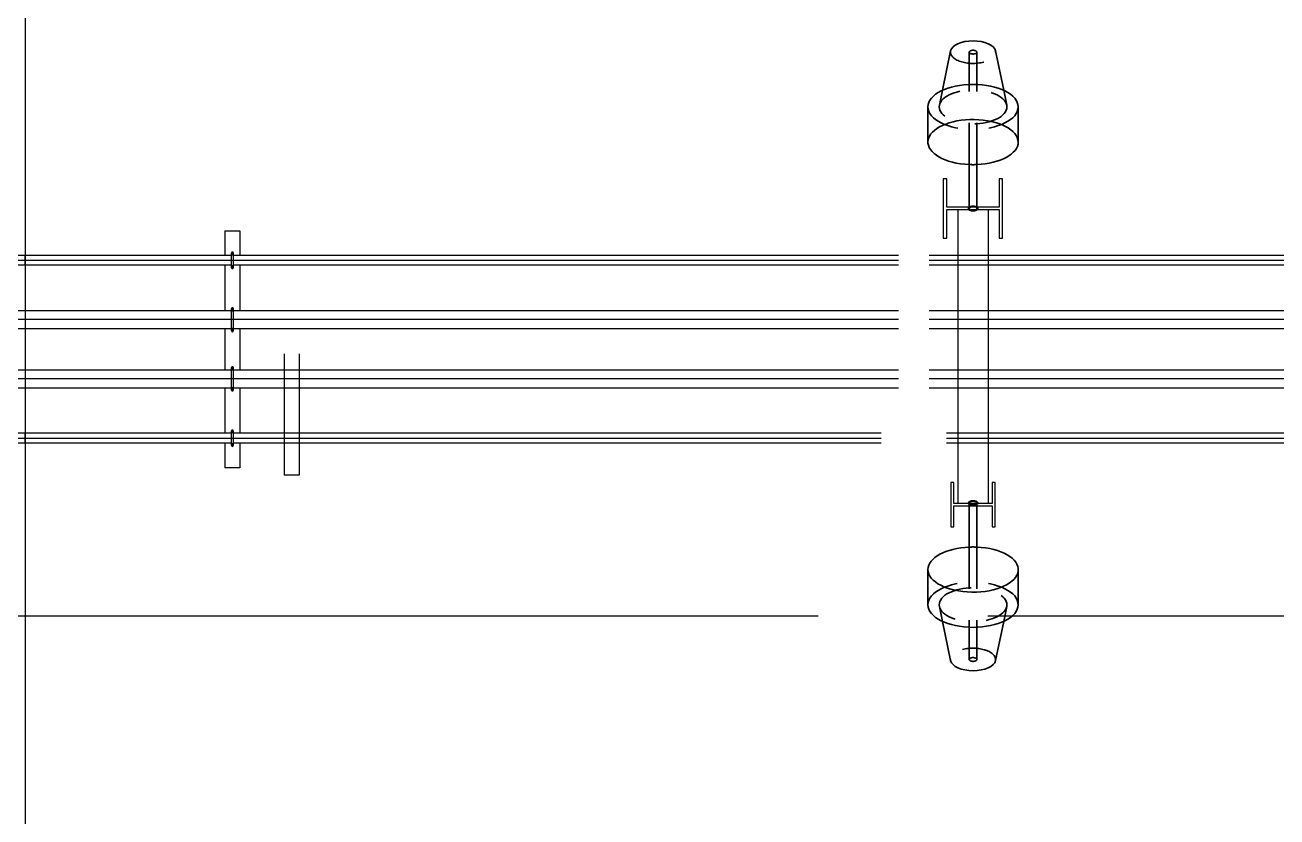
# Model space of a CAD drawing. Header units: inches. Extents: x 517790 to 538444, y 301815 to 302461.
# Drawn here: x 517875.721 to 517879.71, y 302320.076 to 302322.599 of the extents above; entities that cross this region are included whole.
import ezdxf

# ---------------------------------------------------------------- set-up
doc = ezdxf.new("R2010")
doc.units = ezdxf.units.IN
doc.header["$MEASUREMENT"] = 0
doc.linetypes.add('BLAST PROOF PARTITION-EMBED 1_DWG$0$DIVIDE2', pattern=[0.625, 0.25, -0.125, 0, -0.125, 0, -0.125])
doc.linetypes.add('CABLE ROUTE FOR TOTAL PLANE-EMBED 1_DWG$0$HIDDEN2', pattern=[0.1875, 0.125, -0.0625])
doc.layers.add('CABLE ROUTE FOR TOTAL PLANE-EMBED 1_DWG$0$DwgTemplate', color=7, linetype='Continuous')
doc.layers.add('硅胶总平面底图 工艺装置区', color=253, linetype='Continuous')

msp = doc.modelspace()

# ---------------------------------------------------------------- linework, layer by layer
at = {"layer": 'CABLE ROUTE FOR TOTAL PLANE-EMBED 1_DWG$0$DwgTemplate', "color": 253, "linetype": 'Continuous', "lineweight": 35}
for p, q in [((517878.6702, 302322.5164), (517878.6442, 302322.3911)), ((517878.8133, 302322.5164), (517878.8393, 302322.3911)), ((517878.5979, 302322.3382), (517878.5979, 302322.2261)), ((517878.8856, 302322.3382), (517878.8856, 302322.2261)), ((517878.7298, 302322.2261), (517878.7298, 302322.0184)), ((517878.7537, 302322.2261), (517878.7537, 302322.0184)), ((517878.7298, 302320.864), (517878.7298, 302321.0674)), ((517878.7537, 302320.864), (517878.7537, 302321.0674)), ((517878.5979, 302320.7519), (517878.5979, 302320.864)), ((517878.8856, 302320.7519), (517878.8856, 302320.864)), ((517878.6702, 302320.5738), (517878.6442, 302320.699)), ((517878.8133, 302320.5738), (517878.8393, 302320.699))]:
    msp.add_line(p, q, dxfattribs=at)
at = {"layer": 'CABLE ROUTE FOR TOTAL PLANE-EMBED 1_DWG$0$DwgTemplate', "color": 253, "linetype": 'CABLE ROUTE FOR TOTAL PLANE-EMBED 1_DWG$0$HIDDEN2', "lineweight": 35}
for p, q in [((517878.7298, 302322.5127), (517878.7298, 302322.2261)), ((517878.7537, 302322.5127), (517878.7537, 302322.2261)), ((517878.6442, 302322.3911), (517878.6344, 302322.3438)), ((517878.8393, 302322.3911), (517878.8491, 302322.3438)), ((517878.7298, 302322.0184), (517878.7298, 302322.0143)), ((517878.7537, 302322.0184), (517878.7537, 302322.0143)), ((517878.7298, 302321.0674), (517878.7298, 302321.0758)), ((517878.7537, 302321.0674), (517878.7537, 302321.0758)), ((517878.7298, 302320.5775), (517878.7298, 302320.864)), ((517878.7537, 302320.5775), (517878.7537, 302320.864)), ((517878.6442, 302320.699), (517878.6344, 302320.7463)), ((517878.8393, 302320.699), (517878.8491, 302320.7463))]:
    msp.add_line(p, q, dxfattribs=at)
at = {"layer": 'CABLE ROUTE FOR TOTAL PLANE-EMBED 1_DWG$0$DwgTemplate', "color": 253, "linetype": 'Continuous', "lineweight": 25}
for p, q in [((517878.6469, 302322.1091), (517878.6469, 302321.9203)), ((517878.6583, 302322.1091), (517878.6469, 302322.1091)), ((517878.6583, 302322.0184), (517878.6583, 302322.1091)), ((517878.8244, 302322.1091), (517878.8244, 302322.0184)), ((517878.8357, 302322.1091), (517878.8244, 302322.1091)), ((517878.8357, 302321.9203), (517878.8357, 302322.1091)), ((517878.8244, 302322.0184), (517878.6583, 302322.0184)), ((517878.6583, 302322.0109), (517878.8244, 302322.0109)), ((517878.6583, 302321.9203), (517878.6583, 302322.0109)), ((517878.6927, 302322.0109), (517878.6927, 302321.074)), ((517878.79, 302322.0109), (517878.79, 302321.074)), ((517878.8244, 302322.0109), (517878.8244, 302321.9203)), ((517878.6469, 302321.9203), (517878.6583, 302321.9203)), ((517878.8244, 302321.9203), (517878.8357, 302321.9203)), ((517876.5462, 302321.5511), (517876.5462, 302321.1651)), ((517876.5941, 302321.5511), (517876.5941, 302321.1651)), ((517876.5941, 302321.1651), (517876.5462, 302321.1651)), ((517878.68, 302321.1415), (517878.6705, 302321.1415)), ((517878.6705, 302321.1415), (517878.6705, 302320.9999)), ((517878.68, 302321.074), (517878.68, 302321.1415)), ((517878.8121, 302321.1415), (517878.8027, 302321.1415)), ((517878.8027, 302321.1415), (517878.8027, 302321.074)), ((517878.8121, 302320.9999), (517878.8121, 302321.1415)), ((517878.8027, 302321.074), (517878.68, 302321.074)), ((517878.68, 302321.0674), (517878.8027, 302321.0674)), ((517878.68, 302320.9999), (517878.68, 302321.0674)), ((517878.8027, 302321.0674), (517878.8027, 302320.9999)), ((517878.6705, 302320.9999), (517878.68, 302320.9999)), ((517878.8027, 302320.9999), (517878.8121, 302320.9999))]:
    msp.add_line(p, q, dxfattribs=at)
at = {"layer": 'CABLE ROUTE FOR TOTAL PLANE-EMBED 1_DWG$0$DwgTemplate', "color": 253, "linetype": 'Continuous', "lineweight": 35}
for centre, major_axis, start_param, end_param in [((517878.7417, 302322.5127), (-0.0719, 0), 3.244874, 6.179904), ((517878.7417, 302322.3382), (-0.1439, 0), 3.141593, 6.283185), ((517878.7417, 302322.2261), (-0.1439, 0), 3.141593, 7.770552), ((517878.7417, 302322.2261), (0.1439, 0), 4.795819, 6.283185), ((517878.7417, 302322.0143), (0.015, 0), 0.585678, 2.555915), ((517878.7417, 302322.0143), (0.015, 0), 0.585678, 2.555915), ((517878.7417, 302322.0143), (-0.012, 0), 3.904403, 5.520375), ((517878.7417, 302320.864), (-0.1439, 0), 4.795819, 6.283185), ((517878.7417, 302320.864), (0.1439, 0), 3.141593, 7.770552), ((517878.7417, 302320.7519), (0.1439, 0), 3.141593, 6.283185), ((517878.7417, 302320.5775), (0.0719, 0), 3.244874, 6.179904)]:
    msp.add_ellipse(centre, major_axis=major_axis, ratio=0.5, start_param=start_param, end_param=end_param, dxfattribs=at)
at = {"layer": 'CABLE ROUTE FOR TOTAL PLANE-EMBED 1_DWG$0$DwgTemplate', "color": 253, "linetype": 'CABLE ROUTE FOR TOTAL PLANE-EMBED 1_DWG$0$HIDDEN2', "lineweight": 35}
for centre, major_axis, start_param, end_param in [((517878.7417, 302322.5127), (0.0719, 0), 3.038311, 6.283185), ((517878.7417, 302322.5127), (0.0719, 0), 0, 0.103282), ((517878.7417, 302322.3382), (0.1439, 0), 3.141593, 6.283185), ((517878.7417, 302322.2261), (-0.1439, 0), 1.487366, 1.654226), ((517878.7417, 302322.0143), (-0.015, 0), 5.697507, 9.424778), ((517878.7417, 302322.0143), (-0.015, 0), 5.697507, 9.424778), ((517878.7417, 302322.0143), (0.012, 0), 2.378782, 6.283185), ((517878.7417, 302322.0143), (0.012, 0), 0, 0.76281), ((517878.7417, 302322.0143), (0.015, 0), 0, 0.585678), ((517878.7417, 302322.0143), (0.015, 0), 0, 0.585678), ((517878.7417, 302320.864), (0.1439, 0), 1.487366, 1.654226), ((517878.7417, 302320.7519), (-0.1439, 0), 3.141593, 6.283185), ((517878.7417, 302320.5775), (-0.0719, 0), 3.038311, 6.283185), ((517878.7417, 302320.5775), (-0.0719, 0), 0, 0.103282)]:
    msp.add_ellipse(centre, major_axis=major_axis, ratio=0.5, start_param=start_param, end_param=end_param, dxfattribs=at)
for centre, major_axis in [((517878.7417, 302322.5127), (0.012, 0)), ((517878.7417, 302322.3382), (0.1079, 0)), ((517878.7417, 302321.0758), (0.015, 0)), ((517878.7417, 302321.0758), (0.015, 0)), ((517878.7417, 302321.0758), (-0.012, 0)), ((517878.7417, 302320.7519), (-0.1079, 0)), ((517878.7417, 302320.5775), (-0.012, 0))]:
    msp.add_ellipse(centre, major_axis=major_axis, ratio=0.5, dxfattribs=at)
at = {"layer": '硅胶总平面底图 工艺装置区', "linetype": 'BLAST PROOF PARTITION-EMBED 1_DWG$0$DIVIDE2', "lineweight": -3, "ltscale": 400}
msp.add_line((517875.7208, 302348.8476), (517875.7208, 302291.2639), dxfattribs=at)
at = {"layer": '硅胶总平面底图 工艺装置区', "color": 253, "linetype": 'Continuous', "lineweight": -3}
for p, q in [((517876.3576, 302321.9438), (517876.3576, 302321.8651)), ((517876.3576, 302321.9438), (517876.4056, 302321.9438)), ((517876.4056, 302321.9438), (517876.4056, 302321.8651)), ((517875.7208, 302321.8651), (517874.3535, 302321.8651)), ((517874.3535, 302321.8494), (517875.7208, 302321.8494)), ((517875.7208, 302321.8336), (517875.7208, 302321.8651)), ((517876.3787, 302321.8651), (517875.7208, 302321.8651)), ((517875.7208, 302321.8336), (517875.7208, 302321.8651)), ((517875.7208, 302321.8494), (517876.3787, 302321.8494)), ((517876.3787, 302321.8258), (517876.3787, 302321.873)), ((517876.3787, 302321.8494), (517876.3844, 302321.8494)), ((517876.3816, 302321.8758), (517876.3816, 302321.8651)), ((517876.3844, 302321.873), (517876.3844, 302321.8258)), ((517878.5041, 302321.8651), (517876.3844, 302321.8651)), ((517876.3844, 302321.8494), (517878.5041, 302321.8494)), ((517880.8155, 302321.8651), (517878.6014, 302321.8651)), ((517878.6014, 302321.8494), (517880.8155, 302321.8494)), ((517875.7208, 302321.8336), (517874.3535, 302321.8336)), ((517876.3787, 302321.8336), (517875.7208, 302321.8336)), ((517876.3576, 302321.8336), (517876.3576, 302321.689)), ((517876.3816, 302321.8336), (517876.3816, 302321.8229)), ((517878.5041, 302321.8336), (517876.3844, 302321.8336)), ((517876.4056, 302321.8336), (517876.4056, 302321.689)), ((517880.8155, 302321.8336), (517878.6014, 302321.8336)), ((517874.3535, 302321.689), (517875.7208, 302321.689)), ((517875.7208, 302321.689), (517875.7208, 302321.6321)), ((517875.7208, 302321.689), (517875.7208, 302321.6321)), ((517875.7208, 302321.689), (517876.3787, 302321.689)), ((517876.3787, 302321.6247), (517876.3787, 302321.6964)), ((517876.3816, 302321.6993), (517876.3816, 302321.689)), ((517876.3816, 302321.689), (517876.3816, 302321.6868)), ((517876.3844, 302321.6964), (517876.3844, 302321.6247)), ((517876.3844, 302321.689), (517878.5041, 302321.689)), ((517878.6014, 302321.689), (517880.8155, 302321.689)), ((517875.7208, 302321.6606), (517874.3535, 302321.6606)), ((517876.3787, 302321.6606), (517875.7208, 302321.6606)), ((517876.3844, 302321.6606), (517876.3787, 302321.6606)), ((517878.5041, 302321.6606), (517876.3844, 302321.6606)), ((517880.8155, 302321.6606), (517878.6014, 302321.6606)), ((517874.3535, 302321.6321), (517875.7208, 302321.6321)), ((517875.7208, 302321.6321), (517876.3787, 302321.6321)), ((517876.3576, 302321.6321), (517876.3576, 302321.5002)), ((517876.3816, 302321.6343), (517876.3816, 302321.6321)), ((517876.3816, 302321.6321), (517876.3816, 302321.6219)), ((517876.3844, 302321.6321), (517878.5041, 302321.6321)), ((517876.4056, 302321.6321), (517876.4056, 302321.5002)), ((517878.6014, 302321.6321), (517880.8155, 302321.6321)), ((517874.3535, 302321.5002), (517875.7208, 302321.5002)), ((517875.7208, 302321.5002), (517875.7208, 302321.4433)), ((517875.7208, 302321.5002), (517875.7208, 302321.4433)), ((517875.7208, 302321.5002), (517876.3787, 302321.5002)), ((517876.3787, 302321.4359), (517876.3787, 302321.5076)), ((517876.3816, 302321.5105), (517876.3816, 302321.5002)), ((517876.3816, 302321.5002), (517876.3816, 302321.498)), ((517876.3844, 302321.5076), (517876.3844, 302321.4359)), ((517876.3844, 302321.5002), (517878.5041, 302321.5002)), ((517878.6014, 302321.5002), (517880.8155, 302321.5002)), ((517875.7208, 302321.4718), (517874.3535, 302321.4718)), ((517874.3535, 302321.4433), (517875.7208, 302321.4433)), ((517876.3787, 302321.4718), (517875.7208, 302321.4718)), ((517875.7208, 302321.4433), (517876.3787, 302321.4433)), ((517876.3576, 302321.4433), (517876.3576, 302321.2987)), ((517876.3844, 302321.4718), (517876.3787, 302321.4718)), ((517876.3816, 302321.4455), (517876.3816, 302321.4433)), ((517876.3816, 302321.4433), (517876.3816, 302321.4331)), ((517878.5041, 302321.4718), (517876.3844, 302321.4718)), ((517876.3844, 302321.4433), (517878.5041, 302321.4433)), ((517876.4056, 302321.4433), (517876.4056, 302321.2987)), ((517880.8155, 302321.4718), (517878.6014, 302321.4718)), ((517878.6014, 302321.4433), (517880.8155, 302321.4433)), ((517875.7208, 302321.2987), (517874.4086, 302321.2987)), ((517875.7208, 302321.2672), (517875.7208, 302321.2987)), ((517876.3787, 302321.2987), (517875.7208, 302321.2987)), ((517875.7208, 302321.2672), (517875.7208, 302321.2987)), ((517876.3787, 302321.2594), (517876.3787, 302321.3066)), ((517876.3816, 302321.3094), (517876.3816, 302321.2987)), ((517876.3844, 302321.3066), (517876.3844, 302321.2594)), ((517878.4489, 302321.2987), (517876.3844, 302321.2987)), ((517880.8155, 302321.2987), (517878.6566, 302321.2987)), ((517874.4086, 302321.283), (517875.7208, 302321.283)), ((517875.7208, 302321.2672), (517874.4086, 302321.2672)), ((517875.7208, 302321.283), (517876.3787, 302321.283)), ((517876.3787, 302321.2672), (517875.7208, 302321.2672)), ((517876.3576, 302321.2672), (517876.3576, 302321.1886)), ((517876.3787, 302321.283), (517876.3844, 302321.283)), ((517876.3816, 302321.2672), (517876.3816, 302321.2565)), ((517876.3844, 302321.283), (517878.4489, 302321.283)), ((517878.4489, 302321.2672), (517876.3844, 302321.2672)), ((517876.4056, 302321.2672), (517876.4056, 302321.1886)), ((517878.6566, 302321.283), (517880.8155, 302321.283)), ((517880.8155, 302321.2672), (517878.6566, 302321.2672)), ((517876.4056, 302321.1886), (517876.3576, 302321.1886)), ((517875.2488, 302320.7166), (517878.2482, 302320.7166)), ((517875.2488, 302320.7166), (517878.2482, 302320.7166)), ((517878.7883, 302320.7166), (517882.9895, 302320.7166)), ((517878.7883, 302320.7166), (517882.9895, 302320.7166))]:
    msp.add_line(p, q, dxfattribs=at)
for centre, start, end in [((517876.3816, 302321.873), 0, 180), ((517876.3816, 302321.8258), 180, 0), ((517876.3816, 302321.6964), 0, 180), ((517876.3816, 302321.6247), 180, 0), ((517876.3816, 302321.5076), 0, 180), ((517876.3816, 302321.4359), 180, 0), ((517876.3816, 302321.3066), 0, 180), ((517876.3816, 302321.2594), 180, 0)]:
    msp.add_arc(centre, 0.00283, start, end, dxfattribs=at)

doc.saveas('drawing.dxf')
